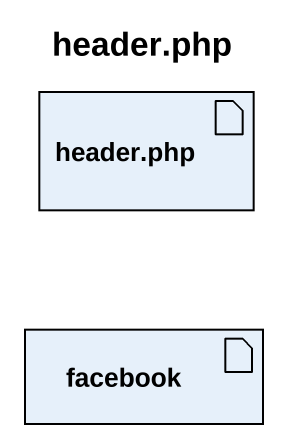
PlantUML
@startuml
title header.php
artifact "header.php" as header_php
artifact facebook
@enduml
